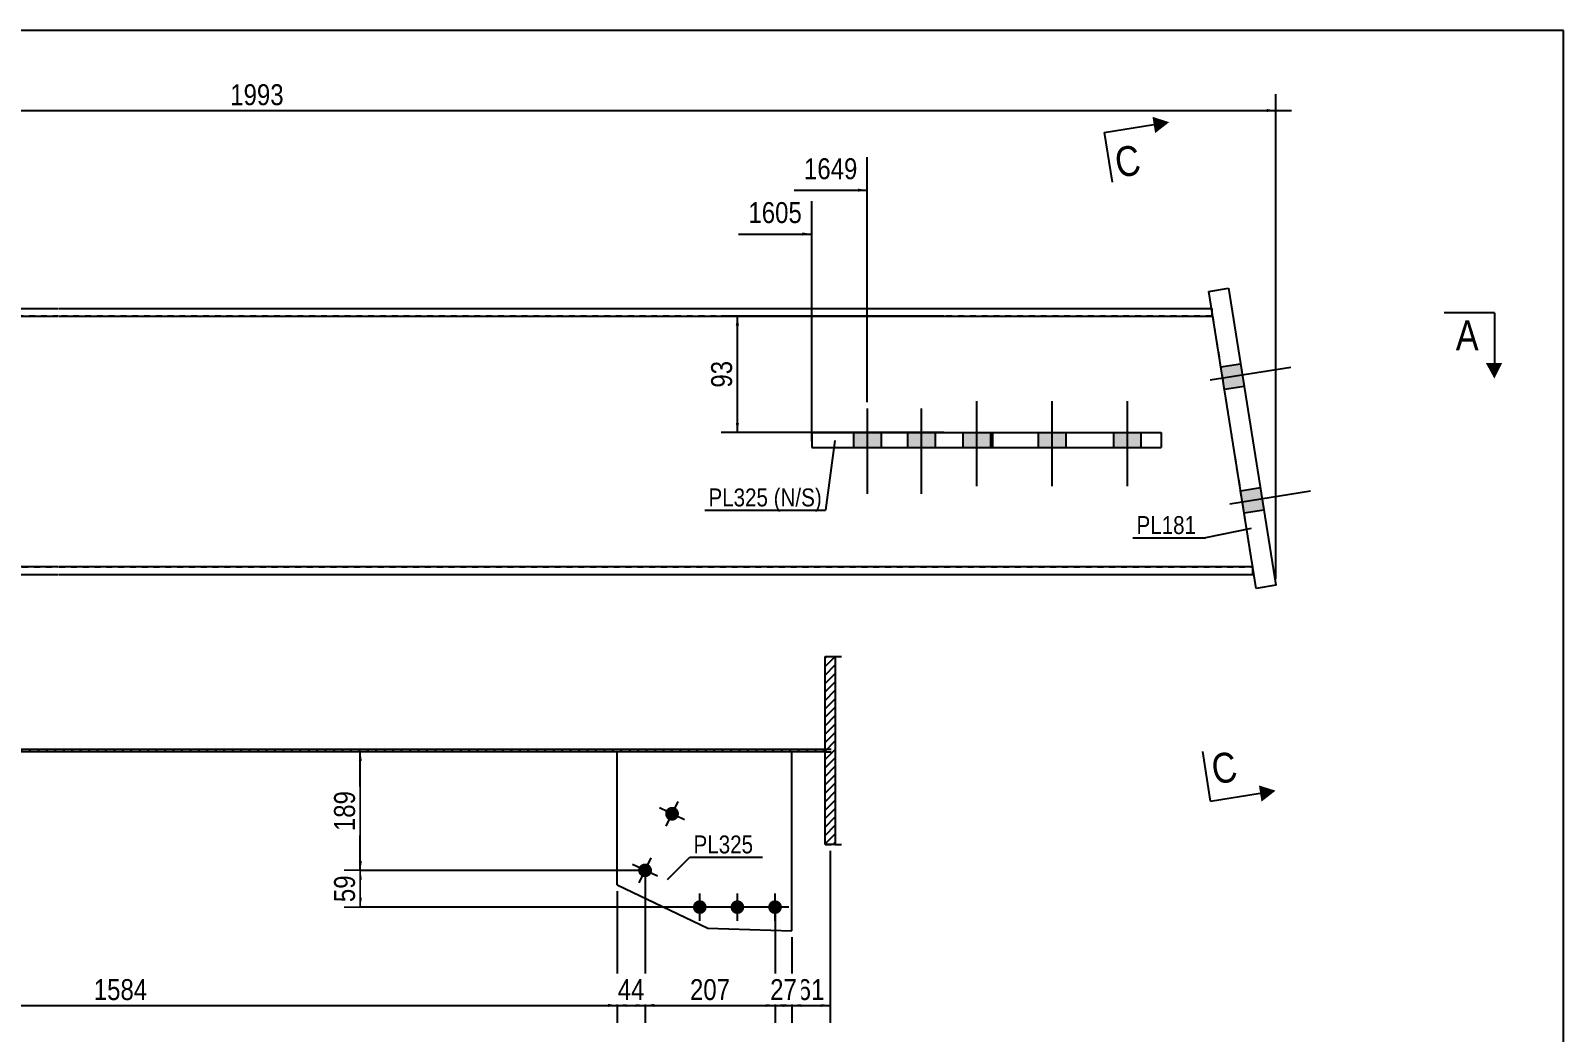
# Model space of a CAD drawing. Header units: millimetres. Extents: x -231 to 171, y -191 to 86.
# Drawn here: x -73 to 171.4, y -74.3 to 85.6 of the extents above; entities that cross this region are included whole.
import ezdxf

# ---------------------------------------------------------------- set-up
doc = ezdxf.new("R2010")
doc.units = ezdxf.units.MM
doc.linetypes.add('DXK_LINE_DOT1', pattern=[1.8814, 0.9407, -0.9407])
doc.styles.add('Arial Narrow', font='ARIALN.TTF', dxfattribs={"height": 0.2})

# ---------------------------------------------------------------- blocks, each defined once
blk = doc.blocks.new('Unknown-623535917-1209')
at = {"color": 5, "linetype": 'Continuous'}
for p, q in [((171.45, 85.55), (-228.55, 85.55)), ((171.45, -191.45), (171.45, 85.55))]:
    blk.add_line(p, q, dxfattribs=at)
blk = doc.blocks.new('Bolt-623535917-1443 - 1431')
at = {"linetype": 'Continuous'}
for points in [[(80.09, 21.45), (75.69, 21.45), (75.69, 19.05), (80.09, 19.05)], [(92.09, 21.45), (87.69, 21.45), (87.69, 19.05), (92.09, 19.05)], [(104.09, 21.45), (99.69, 21.45), (99.69, 19.05), (104.09, 19.05)]]:
    blk.add_hatch(color=3, dxfattribs=at).paths.add_polyline_path(points)
at = {"color": 3, "linetype": 'Continuous'}
for p, q in [((77.89, 26.45), (77.89, 12.85)), ((89.89, 26.45), (89.89, 12.85)), ((101.89, 26.45), (101.89, 12.85)), ((75.69, 21.45), (75.69, 19.05)), ((80.09, 21.45), (80.09, 19.05)), ((87.69, 21.45), (87.69, 19.05)), ((92.09, 21.45), (92.09, 19.05)), ((99.69, 21.45), (99.69, 19.05)), ((104.09, 21.45), (104.09, 19.05))]:
    blk.add_line(p, q, dxfattribs=at)
blk = doc.blocks.new('Bolt-623535917-1444 - 1431')
at = {"linetype": 'Continuous'}
for points in [[(62.66, 21.45), (58.26, 21.45), (58.26, 19.05), (62.66, 19.05)], [(71.26, 21.45), (66.86, 21.45), (66.86, 19.05), (71.26, 19.05)]]:
    blk.add_hatch(color=3, dxfattribs=at).paths.add_polyline_path(points)
at = {"color": 3, "linetype": 'Continuous'}
for p, q in [((60.46, 25.25), (60.46, 11.65)), ((69.06, 25.25), (69.06, 11.65)), ((58.26, 21.45), (58.26, 19.05)), ((62.66, 21.45), (62.66, 19.05)), ((66.86, 21.45), (66.86, 19.05)), ((71.26, 21.45), (71.26, 19.05))]:
    blk.add_line(p, q, dxfattribs=at)
blk = doc.blocks.new('Bolt-623535917-1446 - 1431')
at = {"linetype": 'Continuous'}
for points in [[(116.83, 31.9), (117.4, 28.35), (120.56, 28.85), (119.99, 32.4)], [(116.83, 31.9), (117.4, 28.35), (120.56, 28.85), (119.99, 32.4)], [(119.97, 12.15), (120.54, 8.59), (123.7, 9.1), (123.14, 12.65)], [(119.97, 12.15), (120.54, 8.59), (123.7, 9.1), (123.14, 12.65)]]:
    blk.add_hatch(color=3, dxfattribs=at).paths.add_polyline_path(points)
at = {"color": 3, "linetype": 'Continuous'}
for p, q in [((115.14, 29.81), (127.98, 31.85)), ((115.14, 29.81), (127.98, 31.85)), ((116.83, 31.9), (119.99, 32.4)), ((116.83, 31.9), (119.99, 32.4)), ((117.4, 28.35), (120.56, 28.85)), ((117.4, 28.35), (120.56, 28.85)), ((119.97, 12.15), (123.14, 12.65)), ((119.97, 12.15), (123.14, 12.65)), ((118.28, 10.06), (131.12, 12.1)), ((118.28, 10.06), (131.12, 12.1)), ((120.54, 8.59), (123.7, 9.1)), ((120.54, 8.59), (123.7, 9.1))]:
    blk.add_line(p, q, dxfattribs=at)
blk = doc.blocks.new('Part-623535917-1451 - 1431')
at = {"color": 7, "linetype": 'DXK_LINE_DOT1'}
for p, q in [((-68.5, 40), (-195.57, 40)), ((115.39, 40), (-68.4, 40)), ((121.91, 0), (115.55, 40)), ((-189.05, 0), (-68.5, 0)), ((-68.4, 0), (121.91, 0))]:
    blk.add_line(p, q, dxfattribs=at)
at = {"color": 2, "linetype": 'Continuous'}
blk.add_line((115.39, 40), (115.55, 40), dxfattribs=at)
blk = doc.blocks.new('Part-623535917-1473 - 1431')
at = {"color": 2, "linetype": 'Continuous'}
for p, q in [((51.6, 21.45), (107.3, 21.45)), ((51.6, 21.45), (51.6, 19.05)), ((80.49, 19.05), (80.49, 21.45)), ((107.3, 21.45), (107.3, 19.05)), ((51.6, 19.05), (107.3, 19.05))]:
    blk.add_line(p, q, dxfattribs=at)
blk = doc.blocks.new('Part-623535917-1500 - 1431')
at = {"color": 2, "linetype": 'Continuous'}
for p, q in [((114.92, 43.95), (118.08, 44.45)), ((118.08, 44.45), (125.62, -2.95)), ((122.46, -3.45), (114.92, 43.95)), ((125.62, -2.95), (122.46, -3.45))]:
    blk.add_line(p, q, dxfattribs=at)
blk = doc.blocks.new('Part-623535917-1522 - 1431')
at = {"color": 2, "linetype": 'Continuous'}
for p, q in [((-68.5, 0), (-189.05, 0)), ((121.91, 0), (-68.4, 0)), ((121.91, -1.2), (121.91, 0)), ((-189.01, -1.2), (-68.5, -1.2)), ((-68.4, -1.2), (121.91, -1.2))]:
    blk.add_line(p, q, dxfattribs=at)
blk = doc.blocks.new('Part-623535917-1544 - 1431')
at = {"color": 2, "linetype": 'Continuous'}
for p, q in [((-195.57, 41.2), (-68.5, 41.2)), ((-195.57, 40), (-68.5, 40)), ((-68.4, 41.2), (115.36, 41.2)), ((-68.4, 40), (115.39, 40)), ((115.39, 41), (115.39, 40))]:
    blk.add_line(p, q, dxfattribs=at)
at = {"color": 7, "linetype": 'DXK_LINE_DOT1'}
for p, q in [((115.36, 41.2), (115.39, 41.2)), ((115.39, 41.2), (115.39, 41))]:
    blk.add_line(p, q, dxfattribs=at)
blk = doc.blocks.new('Bolt-623535917-1287 - 1282')
at = {"linetype": 'Continuous'}
for points in [[(32.64, -54.3, -1), (34.84, -54.3, -1)], [(38.64, -54.3, -1), (40.84, -54.3, -1)], [(44.64, -54.3, -1), (46.84, -54.3, -1)]]:
    blk.add_hatch(color=3, dxfattribs=at).paths.add_polyline_path(points)
at = {"color": 3, "linetype": 'Continuous'}
for p, q in [((33.74, -56.5), (33.74, -52.1)), ((39.74, -56.5), (39.74, -52.1)), ((45.74, -56.5), (45.74, -52.1)), ((35.94, -54.3), (31.54, -54.3)), ((41.94, -54.3), (37.54, -54.3)), ((47.94, -54.3), (43.54, -54.3))]:
    blk.add_line(p, q, dxfattribs=at)
blk = doc.blocks.new('Bolt-623535917-1288 - 1282')
at = {"linetype": 'Continuous'}
for points in [[(28.33, -38.93, -1), (30.32, -39.88, -1)], [(24.03, -47.96, -1), (26.01, -48.91, -1)]]:
    blk.add_hatch(color=3, dxfattribs=at).paths.add_polyline_path(points)
at = {"color": 3, "linetype": 'Continuous'}
for p, q in [((31.31, -40.35), (27.34, -38.46)), ((28.38, -41.39), (30.27, -37.42)), ((27.01, -49.38), (23.03, -47.49)), ((24.07, -50.42), (25.97, -46.45))]:
    blk.add_line(p, q, dxfattribs=at)
blk = doc.blocks.new('Part-623535917-1307 - 1282')
at = {"linetype": 'Continuous'}
h = blk.add_hatch(dxfattribs=at)
h.set_pattern_fill('', scale=0.3, style=0, pattern_type=0)
h.set_pattern_definition([(45, (53.7333, -29.104), (-0.673519, 0.673519), [])])
h.paths.add_polyline_path([(53.73, -29.5), (53.73, -29.1), (-138.65, -29.1), (-138.65, -29.5)])
at = {"color": 7, "linetype": 'DXK_LINE_DOT1'}
for p, q in [((-138.65, -29.1), (-137.65, -29.1)), ((53.73, -29.1), (54.74, -29.1)), ((-138.65, -29.5), (-137.65, -29.5)), ((53.73, -29.5), (54.74, -29.5))]:
    blk.add_line(p, q, dxfattribs=at)
at = {"color": 2, "linetype": 'Continuous'}
for p, q in [((-138.65, -29.5), (-138.65, -29.1)), ((-138.65, -29.1), (53.73, -29.1)), ((53.73, -29.1), (53.73, -29.5)), ((53.73, -29.5), (-138.65, -29.5))]:
    blk.add_line(p, q, dxfattribs=at)
blk = doc.blocks.new('Part-623535917-1329 - 1282')
at = {"color": 2, "linetype": 'Continuous'}
for p, q in [((20.59, -50.75), (20.59, -29.5)), ((48.44, -58.1), (48.44, -29.5)), ((20.59, -50.75), (35.04, -57.64)), ((35.04, -57.64), (48.44, -58.1))]:
    blk.add_line(p, q, dxfattribs=at)
at = {"color": 7, "linetype": 'DXK_LINE_DOT1'}
blk.add_line((48.44, -29.5), (20.59, -29.5), dxfattribs=at)
blk = doc.blocks.new('Part-623535917-1331 - 1282')
at = {"linetype": 'Continuous'}
h = blk.add_hatch(dxfattribs=at)
h.set_pattern_fill('', scale=0.3, style=0, pattern_type=0)
h.set_pattern_definition([(45, (55.3534, -14.304), (-0.67352, 0.67352), [])])
h.paths.add_polyline_path([(55.35, -44.3), (55.35, -14.3), (53.73, -14.3), (53.73, -44.3)])
at = {"color": 7, "linetype": 'DXK_LINE_DOT1'}
for p, q in [((53.73, -14.3), (54.74, -14.3)), ((53.73, -44.3), (54.74, -44.3))]:
    blk.add_line(p, q, dxfattribs=at)
at = {"color": 2, "linetype": 'Continuous'}
for p, q in [((53.73, -44.3), (53.73, -14.3)), ((53.73, -14.3), (55.35, -14.3)), ((55.35, -14.3), (56.36, -14.3)), ((55.35, -14.3), (55.35, -44.3)), ((55.35, -44.3), (53.73, -44.3)), ((55.35, -44.3), (56.36, -44.3))]:
    blk.add_line(p, q, dxfattribs=at)
blk = doc.blocks.new('StraightDimension-623535917-2239 - 1431')
at = {"linetype": 'Continuous'}
blk.add_hatch(color=4, dxfattribs=at).paths.add_polyline_path([(124.12, 73.06), (125.62, 72.81), (124.12, 72.56)])
at = {"color": 4, "linetype": 'Continuous'}
for p, q in [((125.62, -1.95), (125.62, 75.41)), ((-199.35, 72.81), (125.62, 72.81)), ((125.62, 72.81), (128.12, 72.81))]:
    blk.add_line(p, q, dxfattribs=at)
at = {"color": 0}
blk.add_wipeout([(-31.9, 72.96), (-31.9, 77.86), (-41.83, 77.86), (-41.83, 72.96)], dxfattribs=at)
at = {"color": 4, "style": 'Arial Narrow'}
blk.add_text('1993', height=3.34, dxfattribs=at).set_placement((-41.13, 73.66))
blk = doc.blocks.new('StraightDimension-623535917-1553 - 1431')
at = {"linetype": 'Continuous'}
for points in [[(39.49, 38.5), (39.74, 40), (39.99, 38.5)], [(39.99, 22.95), (39.74, 21.45), (39.49, 22.95)]]:
    blk.add_hatch(color=4, dxfattribs=at).paths.add_polyline_path(points)
at = {"color": 4, "linetype": 'Continuous'}
for p, q in [((72.66, 40), (37.14, 40)), ((39.74, 21.45), (39.74, 40)), ((72.66, 21.45), (37.14, 21.45))]:
    blk.add_line(p, q, dxfattribs=at)
at = {"color": 0}
blk.add_wipeout([(39.59, 33.56), (34.69, 33.56), (34.69, 27.89), (39.59, 27.89)], dxfattribs=at)
at = {"color": 4, "style": 'Arial Narrow'}
blk.add_text('93', height=3.34, rotation=90.0002, dxfattribs=at).set_placement((38.89, 28.59))
blk = doc.blocks.new('StraightDimension-623535917-1579 - 1431')
at = {"linetype": 'Continuous'}
blk.add_hatch(color=4, dxfattribs=at).paths.add_polyline_path([(50.1, 53.35), (51.6, 53.1), (50.1, 52.85)])
at = {"color": 4, "linetype": 'Continuous'}
for p, q in [((51.6, 20.05), (51.6, 58.35)), ((39.94, 53.1), (51.6, 53.1))]:
    blk.add_line(p, q, dxfattribs=at)
at = {"color": 0}
blk.add_wipeout([(50.74, 54.15), (50.74, 59.05), (40.8, 59.05), (40.8, 54.15)], dxfattribs=at)
at = {"color": 4, "style": 'Arial Narrow'}
blk.add_text('1605', height=3.34, dxfattribs=at).set_placement((41.5, 54.85))
blk = doc.blocks.new('StraightDimension-623535917-1603 - 1431')
at = {"linetype": 'Continuous'}
blk.add_hatch(color=4, dxfattribs=at).paths.add_polyline_path([(58.96, 60.35), (60.46, 60.1), (58.96, 59.85)])
at = {"color": 4, "linetype": 'Continuous'}
for p, q in [((60.46, 26.25), (60.46, 65.35)), ((48.8, 60.1), (60.46, 60.1))]:
    blk.add_line(p, q, dxfattribs=at)
at = {"color": 0}
blk.add_wipeout([(59.59, 61.15), (59.59, 66.05), (49.66, 66.05), (49.66, 61.15)], dxfattribs=at)
at = {"color": 4, "style": 'Arial Narrow'}
blk.add_text('1649', height=3.34, dxfattribs=at).set_placement((50.36, 61.85))
blk = doc.blocks.new('StraightDimension-623535917-1418 - 1282')
at = {"linetype": 'Continuous'}
for points in [[(26.52, -70.23), (25.02, -69.98), (26.52, -69.73)], [(44.24, -69.73), (45.74, -69.98), (44.24, -70.23)]]:
    blk.add_hatch(color=4, dxfattribs=at).paths.add_polyline_path(points)
at = {"color": 4, "linetype": 'Continuous'}
for p, q in [((25.02, -49.43), (25.02, -72.78)), ((45.74, -55.3), (45.74, -72.78)), ((25.02, -69.98), (45.74, -69.98))]:
    blk.add_line(p, q, dxfattribs=at)
at = {"color": 0}
blk.add_wipeout([(39.28, -69.83), (39.28, -64.93), (31.48, -64.93), (31.48, -69.83)], dxfattribs=at)
at = {"color": 4, "style": 'Arial Narrow'}
blk.add_text('207', height=3.34, dxfattribs=at).set_placement((32.18, -69.13))
blk = doc.blocks.new('StraightDimension-623535917-1393 - 1282')
at = {"linetype": 'Continuous'}
for points in [[(49.94, -70.23), (48.44, -69.98), (49.94, -69.73)], [(53.04, -69.73), (54.54, -69.98), (53.04, -70.23)]]:
    blk.add_hatch(color=4, dxfattribs=at).paths.add_polyline_path(points)
at = {"color": 4, "linetype": 'Continuous'}
for p, q in [((54.54, -45.3), (54.54, -72.78)), ((48.44, -59.1), (48.44, -72.78)), ((48.44, -69.98), (54.54, -69.98))]:
    blk.add_line(p, q, dxfattribs=at)
at = {"color": 0}
blk.add_wipeout([(54.32, -69.83), (54.32, -64.93), (48.66, -64.93), (48.66, -69.83)], dxfattribs=at)
at = {"color": 4, "style": 'Arial Narrow'}
blk.add_text('61', height=3.34, dxfattribs=at).set_placement((49.36, -69.13))
blk = doc.blocks.new('StraightDimension-623535917-1337 - 1282')
at = {"linetype": 'Continuous'}
for points in [[(-20.64, -31), (-20.39, -29.5), (-20.14, -31)], [(-20.14, -46.93), (-20.39, -48.43), (-20.64, -46.93)]]:
    blk.add_hatch(color=4, dxfattribs=at).paths.add_polyline_path(points)
at = {"color": 4, "linetype": 'Continuous'}
for p, q in [((53.75, -29.5), (-22.99, -29.5)), ((-20.39, -48.43), (-20.39, -29.5)), ((24.02, -48.43), (-22.99, -48.43))]:
    blk.add_line(p, q, dxfattribs=at)
at = {"color": 0}
blk.add_wipeout([(-20.54, -35.07), (-25.44, -35.07), (-25.44, -42.87), (-20.54, -42.87)], dxfattribs=at)
at = {"color": 4, "style": 'Arial Narrow'}
blk.add_text('189', height=3.34, rotation=90.0002, dxfattribs=at).set_placement((-21.24, -42.17))
blk = doc.blocks.new('StraightDimension-623535917-1356 - 1282')
at = {"linetype": 'Continuous'}
for points in [[(-20.64, -49.93), (-20.39, -48.43), (-20.14, -49.93)], [(-20.14, -52.8), (-20.39, -54.3), (-20.64, -52.8)]]:
    blk.add_hatch(color=4, dxfattribs=at).paths.add_polyline_path(points)
at = {"color": 4, "linetype": 'Continuous'}
for p, q in [((24.02, -48.43), (-22.99, -48.43)), ((-20.39, -54.3), (-20.39, -48.43)), ((44.74, -54.3), (-22.99, -54.3))]:
    blk.add_line(p, q, dxfattribs=at)
at = {"color": 0}
blk.add_wipeout([(-20.54, -48.53), (-25.44, -48.53), (-25.44, -54.2), (-20.54, -54.2)], dxfattribs=at)
at = {"color": 4, "style": 'Arial Narrow'}
blk.add_text('59', height=3.34, rotation=90.0002, dxfattribs=at).set_placement((-21.24, -53.5))
blk = doc.blocks.new('StraightDimension-623535917-1369 - 1282')
at = {"linetype": 'Continuous'}
for points in [[(-136.35, -70.23), (-137.85, -69.98), (-136.35, -69.73)], [(19.09, -69.73), (20.59, -69.98), (19.09, -70.23)]]:
    blk.add_hatch(color=4, dxfattribs=at).paths.add_polyline_path(points)
at = {"color": 4, "linetype": 'Continuous'}
for p, q in [((-137.85, -45.3), (-137.85, -72.78)), ((20.59, -51.75), (20.59, -72.78)), ((-137.85, -69.98), (20.59, -69.98))]:
    blk.add_line(p, q, dxfattribs=at)
at = {"color": 0}
blk.add_wipeout([(-53.66, -69.83), (-53.66, -64.93), (-63.59, -64.93), (-63.59, -69.83)], dxfattribs=at)
at = {"color": 4, "style": 'Arial Narrow'}
blk.add_text('1584', height=3.34, dxfattribs=at).set_placement((-62.89, -69.13))
blk = doc.blocks.new('StraightDimension-623535917-1383 - 1282')
at = {"linetype": 'Continuous'}
for points in [[(22.09, -70.23), (20.59, -69.98), (22.09, -69.73)], [(23.52, -69.73), (25.02, -69.98), (23.52, -70.23)]]:
    blk.add_hatch(color=4, dxfattribs=at).paths.add_polyline_path(points)
at = {"color": 4, "linetype": 'Continuous'}
for p, q in [((25.02, -49.43), (25.02, -72.78)), ((20.59, -51.75), (20.59, -72.78)), ((20.59, -69.98), (25.02, -69.98))]:
    blk.add_line(p, q, dxfattribs=at)
at = {"color": 0}
blk.add_wipeout([(25.64, -69.83), (25.64, -64.93), (19.97, -64.93), (19.97, -69.83)], dxfattribs=at)
at = {"color": 4, "style": 'Arial Narrow'}
blk.add_text('44', height=3.34, dxfattribs=at).set_placement((20.67, -69.13))
blk = doc.blocks.new('StraightDimension-623535917-1408 - 1282')
at = {"linetype": 'Continuous'}
for points in [[(47.24, -70.23), (45.74, -69.98), (47.24, -69.73)], [(46.94, -69.73), (48.44, -69.98), (46.94, -70.23)]]:
    blk.add_hatch(color=4, dxfattribs=at).paths.add_polyline_path(points)
at = {"color": 4, "linetype": 'Continuous'}
for p, q in [((45.74, -55.3), (45.74, -72.78)), ((48.44, -59.1), (48.44, -72.78)), ((45.74, -69.98), (48.44, -69.98))]:
    blk.add_line(p, q, dxfattribs=at)
at = {"color": 0}
blk.add_wipeout([(49.92, -69.83), (49.92, -64.93), (44.26, -64.93), (44.26, -69.83)], dxfattribs=at)
at = {"color": 4, "style": 'Arial Narrow'}
blk.add_text('27', height=3.34, dxfattribs=at).set_placement((44.96, -69.13))
blk = doc.blocks.new('Mark-623535917-1469 - 1431')
at = {"color": 0}
blk.add_wipeout([(44.63, 9.64), (44.63, 12.64), (35.13, 12.64), (35.13, 9.64)], dxfattribs=at)
blk.add_wipeout([(44.63, 9.64), (44.63, 12.64), (35.13, 12.64), (35.13, 9.64)], dxfattribs=at)
blk.add_wipeout([(53.2, 9.64), (53.2, 12.64), (45.53, 12.64), (45.53, 9.64)], dxfattribs=at)
blk.add_wipeout([(53.2, 9.64), (53.2, 12.64), (45.53, 12.64), (45.53, 9.64)], dxfattribs=at)
at = {"color": 7, "linetype": 'Continuous'}
for p in [(55.3, 20.16), (34.53, 9.04)]:
    blk.add_line(p, (53.8, 9.04), dxfattribs=at)
at = {"color": 3, "style": 'Arial Narrow'}
for s, p in [('PL325', (35.13, 9.64)), ('(N/', (45.53, 9.64)), ('S)', (49.91, 9.64))]:
    blk.add_text(s, height=2.863, dxfattribs=at).set_placement(p)
blk = doc.blocks.new('Mark-623535917-1496 - 1431')
at = {"color": 7, "linetype": 'Continuous'}
blk.add_line((121.69, 6.11), (114.39, 4.63), dxfattribs=at)
at = {"color": 0}
blk.add_wipeout([(112.89, 5.23), (112.89, 8.23), (103.39, 8.23), (103.39, 5.23)], dxfattribs=at)
blk.add_wipeout([(112.89, 5.23), (112.89, 8.23), (103.39, 8.23), (103.39, 5.23)], dxfattribs=at)
at = {"color": 7, "linetype": 'Continuous'}
blk.add_line((102.79, 4.63), (114.39, 4.63), dxfattribs=at)
at = {"color": 3, "style": 'Arial Narrow'}
blk.add_text('PL181', height=2.863, dxfattribs=at).set_placement((103.39, 5.23))
blk = doc.blocks.new('SectionMark-623535917-1656 - 1431')
at = {"linetype": 'Continuous'}
blk.add_hatch(color=30, dxfattribs=at).paths.add_polyline_path([(161.7, 32.54), (160.45, 30.04), (159.08, 32.54)])
at = {"color": 30, "linetype": 'Continuous'}
blk.add_line((160.45, 40.54), (160.45, 32.54), dxfattribs=at)
at = {"color": 0, "linetype": 'Continuous'}
blk.add_wipeout([(157.95, 34.54), (157.95, 39.54), (154.3, 39.54), (154.3, 34.54)], dxfattribs=at)
at = {"color": 30, "linetype": 'Continuous'}
blk.add_line((160.45, 40.54), (152.45, 40.54), dxfattribs=at)
at = {"color": 6, "linetype": 'Continuous', "style": 'Arial Narrow'}
blk.add_text('A', height=4.77, dxfattribs=at).set_placement((154.3, 34.54))
blk = doc.blocks.new('SectionMark-623535917-2303 - 1431')
at = {"linetype": 'Continuous'}
for points in [[(105.93, 71.8), (108.6, 70.95), (106.35, 69.2)], [(122.9, -34.88), (125.56, -35.72), (123.31, -37.47)]]:
    blk.add_hatch(color=30, dxfattribs=at).paths.add_polyline_path(points)
at = {"color": 30, "linetype": 'Continuous'}
for p, q in [((98.23, 69.31), (106.13, 70.56)), ((115.19, -37.37), (123.09, -36.11))]:
    blk.add_line(p, q, dxfattribs=at)
at = {"color": 0, "linetype": 'Continuous'}
for points in [[(104.3, 62.68), (103.52, 67.61), (99.61, 66.99), (100.39, 62.06)], [(119.69, -34.12), (118.91, -29.19), (115, -29.81), (115.79, -34.74)]]:
    blk.add_wipeout(points, dxfattribs=at)
at = {"color": 30, "linetype": 'Continuous'}
for p, q in [((98.23, 69.31), (99.49, 61.4)), ((115.19, -37.37), (113.94, -29.47))]:
    blk.add_line(p, q, dxfattribs=at)
at = {"color": 6, "linetype": 'Continuous', "style": 'Arial Narrow'}
for p in [(100.39, 62.06), (115.79, -34.74)]:
    blk.add_text('C', height=4.77, rotation=9.0355, dxfattribs=at).set_placement(p)
blk = doc.blocks.new('Mark-623535917-1325 - 1282')
at = {"color": 0}
blk.add_wipeout([(42.25, -45.73), (42.25, -42.73), (32.75, -42.73), (32.75, -45.73)], dxfattribs=at)
blk.add_wipeout([(42.25, -45.73), (42.25, -42.73), (32.75, -42.73), (32.75, -45.73)], dxfattribs=at)
at = {"color": 7, "linetype": 'Continuous'}
for p, q in [((28.61, -49.87), (32.15, -46.33)), ((32.15, -46.33), (43.75, -46.33))]:
    blk.add_line(p, q, dxfattribs=at)
at = {"color": 3, "style": 'Arial Narrow'}
blk.add_text('PL325', height=2.863, dxfattribs=at).set_placement((32.75, -45.73))

msp = doc.modelspace()

# ---------------------------------------------------------------- block references
for name in ['Unknown-623535917-1209', 'Part-623535917-1500 - 1431', 'Part-623535917-1544 - 1431', 'Part-623535917-1451 - 1431', 'Bolt-623535917-1446 - 1431', 'Bolt-623535917-1444 - 1431', 'Bolt-623535917-1443 - 1431', 'Part-623535917-1473 - 1431', 'Part-623535917-1522 - 1431', 'Part-623535917-1331 - 1282', 'Part-623535917-1307 - 1282', 'Part-623535917-1329 - 1282', 'Bolt-623535917-1288 - 1282', 'Bolt-623535917-1287 - 1282']:
    msp.add_blockref(name, (0, 0))

# ---------------------------------------------------------------- next in the draw order: block references
for name in ['StraightDimension-623535917-2239 - 1431', 'StraightDimension-623535917-1393 - 1282', 'StraightDimension-623535917-1418 - 1282']:
    msp.add_blockref(name, (0, 0))

# ---------------------------------------------------------------- next in the draw order: block references
for name in ['StraightDimension-623535917-1553 - 1431', 'Mark-623535917-1496 - 1431', 'StraightDimension-623535917-1337 - 1282']:
    msp.add_blockref(name, (0, 0))

# ---------------------------------------------------------------- next in the draw order: block references
for name in ['StraightDimension-623535917-1579 - 1431', 'StraightDimension-623535917-1356 - 1282']:
    msp.add_blockref(name, (0, 0))

# ---------------------------------------------------------------- next in the draw order: block references
for name in ['StraightDimension-623535917-1603 - 1431', 'Mark-623535917-1469 - 1431', 'Mark-623535917-1325 - 1282', 'StraightDimension-623535917-1369 - 1282', 'StraightDimension-623535917-1408 - 1282']:
    msp.add_blockref(name, (0, 0))

# ---------------------------------------------------------------- next in the draw order: block references
for name in ['SectionMark-623535917-1656 - 1431', 'StraightDimension-623535917-1383 - 1282']:
    msp.add_blockref(name, (0, 0))

# ---------------------------------------------------------------- next in the draw order: block references
msp.add_blockref('SectionMark-623535917-2303 - 1431', (0, 0))

doc.saveas('drawing.dxf')
